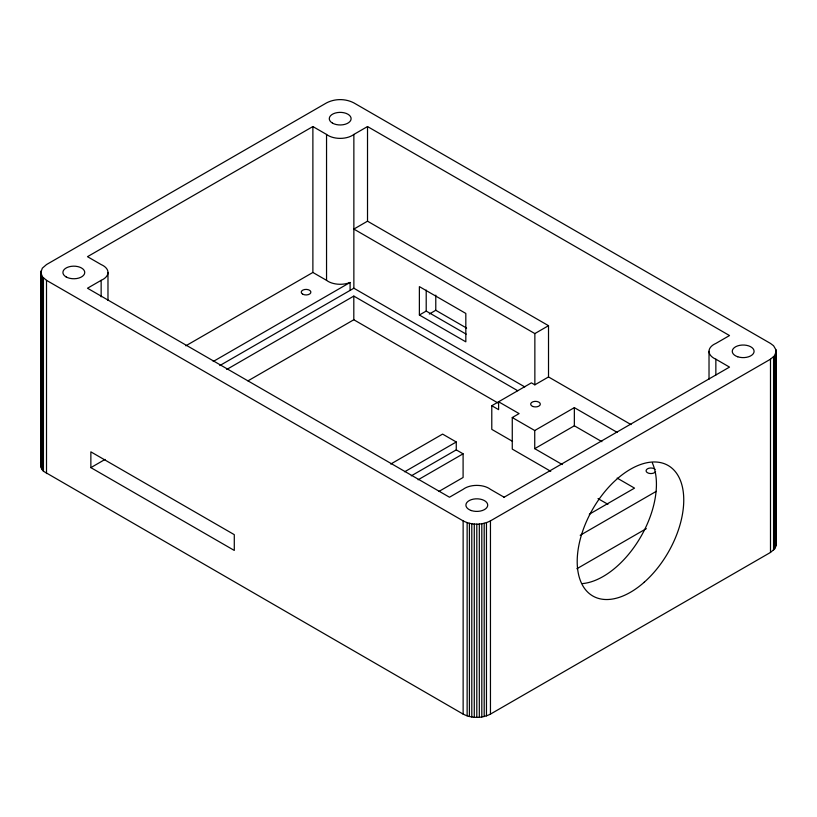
<?xml version="1.0" encoding="UTF-8"?>
<svg xmlns="http://www.w3.org/2000/svg" width="817" height="817" viewBox="0 0 817 817"><rect width="100%" height="100%" fill="white"/><g stroke="black" fill="none" stroke-linecap="round" stroke-linejoin="round"><path stroke-width="1.23" d="M40.85 272.459L42.321 268.19L46.508 264.565L326.545 102.891C334.919 98.52 345.479 98.52 353.863 102.891L770.492 343.436L773.566 345.744L775.987 349.87L776.15 544.541L774.679 548.81L770.492 552.435L490.455 714.109C482.081 718.48 471.521 718.48 463.137 714.109L43.434 471.256L41.504 468.57L40.85 465.68L40.85 272.459L42.321 276.728L46.508 280.343L463.137 520.878C471.521 525.26 482.081 525.26 490.455 520.878L770.492 359.204L774.679 355.589L776.15 351.32M40.85 465.68L41.013 464.219M715.855 374.983L715.855 359.204A17.075 9.855 0 0 1 715.855 343.436L729.51 335.552L367.517 126.553L353.863 134.437L353.863 288.227L219.834 365.556M353.863 134.437A17.075 9.855 0 0 1 326.545 134.437L312.88 126.553L87.49 256.681L101.145 264.565A17.075 9.855 0 0 1 101.145 280.343L101.145 296.837M101.145 280.343L87.49 288.227L449.483 497.226L463.137 489.332A17.075 9.855 0 0 1 490.455 489.332L504.12 497.226M548.513 325.687L367.517 221.193L353.863 229.077L534.859 333.581L548.513 325.687L548.513 376.954L631.041 424.595M185.816 345.816L312.88 272.459L326.545 280.343A17.075 9.855 0 0 0 350.095 282.468L350.095 290.352M213.217 361.492L350.095 282.468M226.758 369.447L353.812 296.091L517.733 390.73M90.861 467.62L234.285 550.433L234.285 534.655L90.861 451.852L90.861 467.62L105.066 459.42M247.96 380.865L353.812 319.753L497.931 402.955M419.376 315.015L465.823 341.833L465.823 313.442L419.376 286.624L419.376 315.015L426.208 311.073L466.17 334.143M429.303 314.024L435.778 310.286L466.619 328.097M390.751 464.046L442.6 434.103L456.264 441.987L456.264 449.881L411.268 475.851M512.545 441.364L491.783 429.374L491.783 405.712L531.397 382.846L534.859 384.838L548.513 376.954M404.681 471.766L456.264 441.987M550.75 471.307L512.269 449.095L512.269 417.538L519.101 413.596L498.605 401.77L498.605 409.654L491.783 405.712M418.1 479.793L463.096 453.823L463.096 477.485L438.831 491.487M512.269 417.538L534.737 430.518L574.351 407.642L617.305 432.448M534.737 430.518L534.737 448.656L574.351 425.79L601.884 441.68M503.721 497.451L729.51 367.099L715.855 359.204M589.312 514.23L634.523 488.127L617.162 478.098M580.193 535.278L656.255 491.354M576.884 568.734L646.339 528.63M353.863 288.227L524.78 386.911M534.737 448.656L562.27 464.556M598.013 498.595L607.909 504.303M456.264 449.881L463.096 453.823M775.987 543.091L776.15 544.541M775.987 349.87L775.987 546.001M775.496 354.21L775.496 547.431M774.679 355.589L774.679 548.81M773.566 356.896L773.566 550.117M770.492 359.204L770.492 552.435M709.023 351.32L709.023 379.211M574.351 407.642L574.351 425.79M534.859 333.581L534.859 384.838M490.455 520.878L490.455 714.109M486.462 522.655L486.462 715.876M484.195 523.299L484.195 716.519M481.805 523.768L481.805 716.989M479.324 524.054L479.324 717.275M476.801 524.146L476.801 717.377M474.279 524.054L474.279 717.275M471.797 523.768L471.797 716.989M469.407 523.299L469.407 716.519M467.14 522.655L467.14 715.876M463.137 520.878L463.137 714.109M435.778 295.141L435.778 310.286M426.208 290.086L426.208 311.073M367.517 126.553L367.517 221.193M353.812 296.091L353.812 319.753M326.545 134.437L326.545 280.343M312.88 126.553L312.88 272.459M107.977 272.459L107.977 300.37M46.508 280.343L46.508 473.564M43.434 278.035L43.434 471.256M42.321 276.728L42.321 469.949M41.504 275.339L41.504 468.57M41.013 270.999L41.013 467.13M652.374 463.014A75.338 43.495 -60 0 1 640.824 536.718A75.338 43.495 -60 0 1 582.766 583.573M655.581 471.501A4.831 2.788 0 0 1 648.504 473.196A4.831 2.788 0 0 1 647.503 468.805A4.831 2.788 0 0 1 655.101 469.387M66.106 276.912A10.917 6.301 0 0 0 84.376 274.083A10.917 6.301 0 0 0 71.008 266.373A10.917 6.301 0 0 0 66.106 276.912M471.348 510.564A10.917 6.301 0 0 0 487.718 505.11A10.917 6.301 0 0 0 471.348 499.657A10.917 6.301 0 0 0 471.348 510.564M737.71 356.774A10.917 6.301 0 0 0 754.091 351.32A10.917 6.301 0 0 0 737.71 345.867A10.917 6.301 0 0 0 737.71 356.774M332.478 123.122A10.917 6.301 0 0 0 350.738 120.303A10.917 6.301 0 0 0 337.37 112.583A10.917 6.301 0 0 0 332.478 123.122M644.266 582.204A75.338 43.495 -60 0 0 668.143 465.496A75.338 43.495 -60 0 0 579.018 544.531A75.338 43.495 -60 0 0 644.266 582.204M533.072 406.549A4.831 2.788 0 0 0 540.323 404.139A4.831 2.788 0 0 0 533.072 401.719A4.831 2.788 0 0 0 533.072 406.549M302.637 294.14A4.831 2.788 0 0 0 310.715 292.894A4.831 2.788 0 0 0 304.802 289.484A4.831 2.788 0 0 0 302.637 294.14"/></g></svg>
